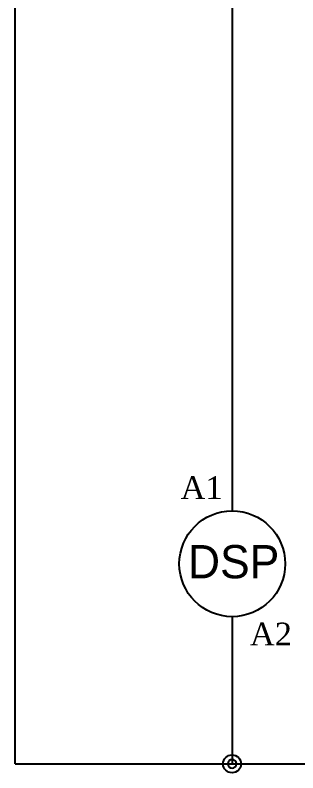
# Model space of a CAD drawing. Header units: millimetres. Extents: x 25 to 865, y 25 to 606.
# Drawn here: x 720.8 to 745.1, y 410.1 to 475.2 of the extents above; entities that cross this region are included whole.
import ezdxf

# ---------------------------------------------------------------- set-up
doc = ezdxf.new("R2010")
doc.units = ezdxf.units.MM
doc.layers.add('4', color=133, linetype='Continuous')
doc.layers.add('ASHADE', color=7, linetype='Continuous')
doc.styles.add('ghs', font='NGULIM.TTF')
doc.styles.add('HCM', font='batang.ttc')

msp = doc.modelspace()

# ---------------------------------------------------------------- linework, layer by layer
at = {"layer": '4', "color": 0}
msp.add_circle((739.467, 410.866), 0.772, dxfattribs=at)
at = {"layer": 'ASHADE', "ltscale": 2}
for p, q in [((739.467, 508.083), (739.467, 432.604)), ((720.83, 410.866), (720.83, 501.742)), ((739.467, 423.513), (739.467, 410.866)), ((720.83, 410.866), (790.903, 410.866))]:
    msp.add_line(p, q, dxfattribs=at)
msp.add_circle((739.476, 428.059), 4.546, dxfattribs=at)
for start, end in [(0, 180), (180, 0)]:
    msp.add_arc((739.467, 410.866), 0.381, start, end, dxfattribs=at)

# ---------------------------------------------------------------- texts
at = {"layer": 'ASHADE', "color": 0, "linetype": 'ByBlock', "lineweight": 25, "style": 'HCM'}
for s, p in [('A1', (735.043, 433.621)), ('A2', (740.998, 421.048))]:
    msp.add_text(s, height=1.9534, dxfattribs=at).set_placement(p)
at = {"layer": 'ASHADE', "ltscale": 2, "style": 'ghs'}
msp.add_text('DSP', height=2.856, dxfattribs=at).set_placement((735.672, 426.81))

doc.saveas('drawing.dxf')
